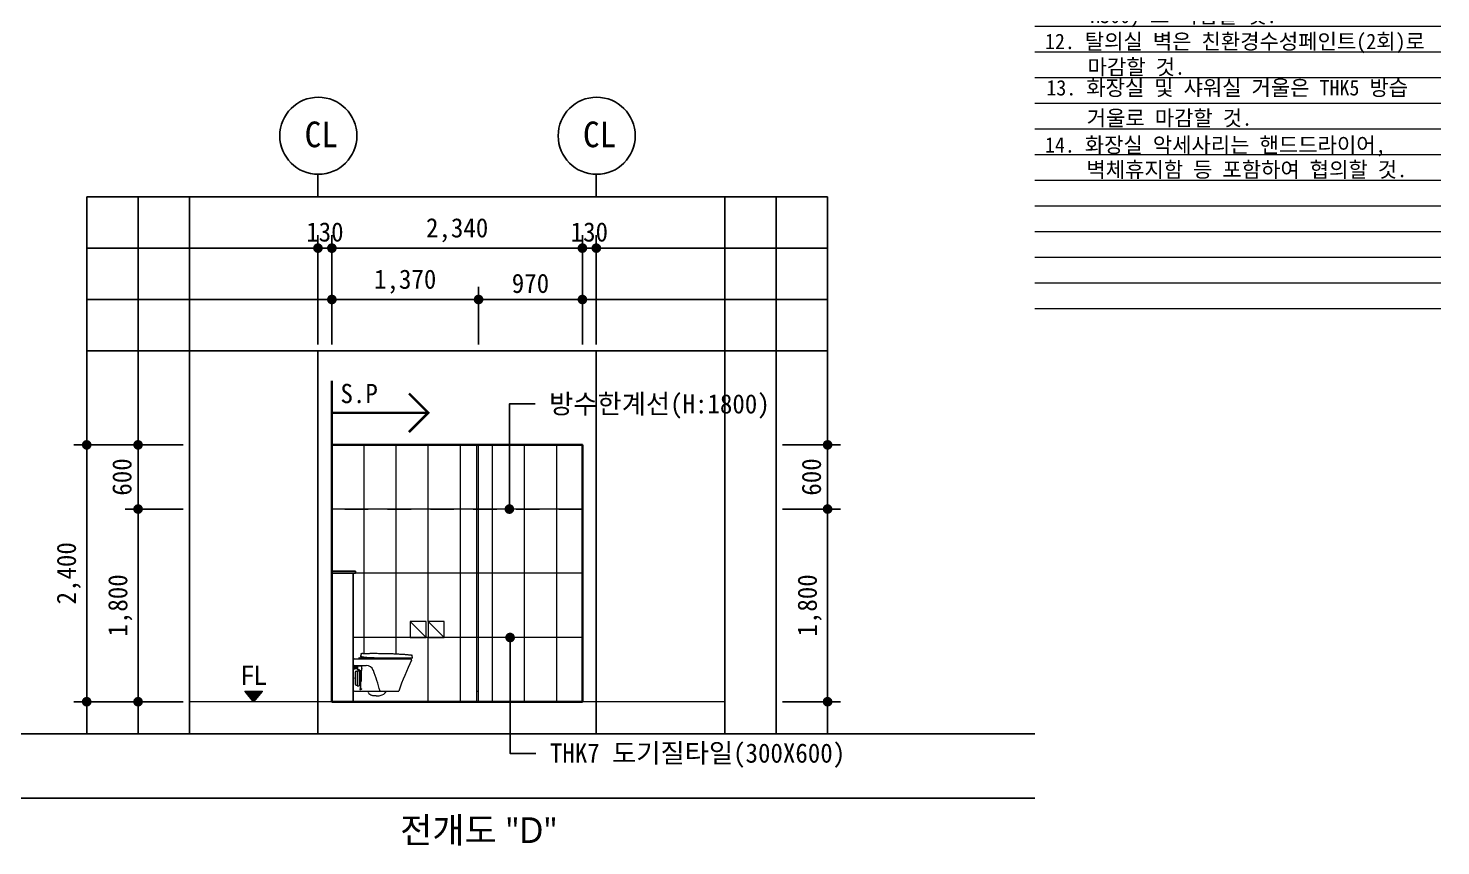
# Model space of a CAD drawing. Header units: millimetres. Extents: x -423835 to -174325, y -1379898 to -1311126.
# Drawn here: x -389151 to -375958, y -1327538 to -1319899 of the extents above; entities that cross this region are included whole.
import ezdxf
from ezdxf.enums import TextEntityAlignment as Align

# ---------------------------------------------------------------- set-up
doc = ezdxf.new("R2010")
doc.units = ezdxf.units.MM
doc.header["$LTSCALE"] = 100
doc.header["$MEASUREMENT"] = 0
doc.header["$PDSIZE"] = -10
doc.linetypes.add('HID', pattern=[2, 1.1, -0.9])
doc.layers.get('0').update_dxf_attribs({"linetype": 'CONTINUOUS'})
doc.layers.get('Defpoints').update_dxf_attribs({"color": 153, "linetype": 'CONTINUOUS'})
for name, color, linetype, lineweight in [('A-AXIS-BUBL', 7, 'CONTINUOUS', 25), ('A-ELEV-LIN1', 2, 'CONTINUOUS', 40), ('A-FLXM-SANI', 6, 'CONTINUOUS', 20), ('A-MKXS-TEXT1', 3, 'CONTINUOUS', 25), ('A-WAXK-PATT', 8, 'CONTINUOUS', 18), ('A-WAXM-CUBI', 6, 'CONTINUOUS', 20), ('A-XXXX-FIN2', 6, 'CONTINUOUS', 20), ('A-XXXX-NOTE', 3, 'CONTINUOUS', 25), ('A-XXXX-SYMB', 7, 'CONTINUOUS', 25), ('A-XXXX-TXT2', 3, 'CONTINUOUS', 25)]:
    doc.layers.add(name, color=color, linetype=linetype, lineweight=lineweight)
for name, color, linetype in [('A-DIMS', 7, 'CONTINUOUS'), ('A-MKXS-LEAD', 7, 'CONTINUOUS'), ('AA-AXIS-LINE-1', 1, 'CONTINUOUS'), ('AA-ELE-2', 3, 'CONTINUOUS'), ('IN-F-PAT', 8, 'CONTINUOUS'), ('IN-TEXT-FIN', 3, 'CONTINUOUS'), ('방수', 7, 'HID')]:
    doc.layers.add(name, color=color, linetype=linetype)
doc.layers.add('A-XXXX-NPLT', color=144, linetype='CONTINUOUS', lineweight=0, plot=False)
doc.styles.add('HY울릉도L', font='')
doc.styles.add('돋움체', font='')
doc.styles.add('맑은 고딕', font='malgun.ttf')
doc.styles.add('맑은고딕', font='malgun.ttf')
doc.styles.add('유형1', font='H2GTRM.TTF', dxfattribs={"width": 0.8, "height": 8})
doc.styles.get('HY울릉도L').set_extended_font_data('HYwulM')
doc.styles.get('돋움체').set_extended_font_data('DotumChe')
doc.dimstyles.new('CDIM', dxfattribs={"dimtxt": 3, "dimasz": 1.5, "dimexe": 2, "dimexo": 1, "dimgap": 1, "dimtad": 1, "dimdec": 0, "dimrnd": 0.5, "dimzin": 0, "dimdsep": 32, "dimlunit": 6, "dimtxsty": 'HY울릉도L', "dimblk1": '_CIDOT', "dimblk2": '_CIDOT', "dimsah": 1, "dimcen": 5.5, "dimclrd": 2, "dimclre": 2, "dimclrt": 7, "dimadec": 0, "dimazin": 0, "dimtfac": 1, "dimtdec": 0, "dimtix": 1, "dimtmove": 2, "dimatfit": 1, "dimldrblk": '_CIDOT', "dimfxl": 1, "dimtolj": 1, "dimtzin": 0, "dimlwd": -1, "dimarcsym": 0})

# ---------------------------------------------------------------- blocks, each defined once
blk = doc.blocks.new('_CIDOT')
at = {"color": 0, "linetype": 'ByBlock'}
blk.add_line((2, 0), (-1, 0), dxfattribs=at)
at = {"color": 0, "linetype": 'ByBlock', "const_width": 0.5}
blk.add_lwpolyline([(-0.25, 0, 1), (0.25, 0, 1)], format="xyb", close=True, dxfattribs=at)
blk = doc.blocks.new('*D21')
at = {"layer": 'A-DIMS', "lineweight": -2, "transparency": 16777216}
for p, q in [((-387705, -1323792), (-388725, -1323792)), ((-387705, -1326192), (-388725, -1326192))]:
    blk.add_line(p, q, dxfattribs=at)
at = {"layer": 'A-DIMS', "transparency": 16777216}
blk.add_line((-388605, -1323882), (-388605, -1326102), dxfattribs=at)
at = {"layer": 'Defpoints', "color": 0, "transparency": 16777216}
for p in [(-387645, -1323792), (-388605, -1326192), (-387645, -1326192)]:
    blk.add_point(p, dxfattribs=at)
at = {"layer": 'A-DIMS', "transparency": 16777216, "xscale": 90, "yscale": 90, "zscale": 90}
for p, rotation in [((-388605, -1323792), 90), ((-388605, -1326192), 270)]:
    blk.add_blockref('_CIDOT', p, dxfattribs=dict(at, rotation=rotation))
at = {"layer": 'A-DIMS', "color": 3, "transparency": 16777216, "insert": (-388772, -1324992), "char_height": 180, "attachment_point": 5, "rotation": 90, "style": '돋움체'}
blk.add_mtext('\\A1;2,400', dxfattribs=at)
blk = doc.blocks.new('*D22')
at = {"layer": 'A-DIMS', "lineweight": -2, "transparency": 16777216}
for p, q in [((-387705, -1324392), (-388245, -1324392)), ((-387705, -1326192), (-388245, -1326192))]:
    blk.add_line(p, q, dxfattribs=at)
at = {"layer": 'A-DIMS', "transparency": 16777216}
blk.add_line((-388125, -1326102), (-388125, -1324482), dxfattribs=at)
at = {"layer": 'Defpoints', "color": 0, "transparency": 16777216}
for p in [(-388125, -1324392), (-387645, -1324392), (-387645, -1326192)]:
    blk.add_point(p, dxfattribs=at)
at = {"layer": 'A-DIMS', "transparency": 16777216, "xscale": 90, "yscale": 90, "zscale": 90}
for p, rotation in [((-388125, -1324392), 90), ((-388125, -1326192), 270)]:
    blk.add_blockref('_CIDOT', p, dxfattribs=dict(at, rotation=rotation))
at = {"layer": 'A-DIMS', "color": 3, "transparency": 16777216, "insert": (-388292, -1325292), "char_height": 180, "attachment_point": 5, "rotation": 90, "style": '돋움체'}
blk.add_mtext('\\A1;1,800', dxfattribs=at)
blk = doc.blocks.new('*D23')
at = {"layer": 'A-DIMS', "lineweight": -2, "transparency": 16777216}
for p, q in [((-387705, -1323792), (-388245, -1323792)), ((-387705, -1324392), (-388245, -1324392))]:
    blk.add_line(p, q, dxfattribs=at)
at = {"layer": 'A-DIMS', "transparency": 16777216}
blk.add_line((-388125, -1324302), (-388125, -1323882), dxfattribs=at)
at = {"layer": 'Defpoints', "color": 0, "transparency": 16777216}
for p in [(-388125, -1323792), (-387645, -1323792), (-387645, -1324392)]:
    blk.add_point(p, dxfattribs=at)
at = {"layer": 'A-DIMS', "transparency": 16777216, "xscale": 90, "yscale": 90, "zscale": 90}
for p, rotation in [((-388125, -1323792), 90), ((-388125, -1324392), 270)]:
    blk.add_blockref('_CIDOT', p, dxfattribs=dict(at, rotation=rotation))
at = {"layer": 'A-DIMS', "color": 3, "transparency": 16777216, "insert": (-388275, -1324092), "char_height": 180, "attachment_point": 5, "rotation": 90, "style": '돋움체'}
blk.add_mtext('\\A1;600', dxfattribs=at)
blk = doc.blocks.new('*D24')
at = {"layer": 'A-DIMS', "lineweight": -2, "transparency": 16777216}
for p, q in [((-382105, -1324392), (-381565, -1324392)), ((-382105, -1326192), (-381565, -1326192))]:
    blk.add_line(p, q, dxfattribs=at)
at = {"layer": 'A-DIMS', "transparency": 16777216}
blk.add_line((-381685, -1326102), (-381685, -1324482), dxfattribs=at)
at = {"layer": 'Defpoints', "color": 0, "transparency": 16777216}
for p in [(-382165, -1324392), (-381685, -1324392), (-382165, -1326192)]:
    blk.add_point(p, dxfattribs=at)
at = {"layer": 'A-DIMS', "transparency": 16777216, "xscale": 90, "yscale": 90, "zscale": 90}
for p, rotation in [((-381685, -1324392), 90), ((-381685, -1326192), 270)]:
    blk.add_blockref('_CIDOT', p, dxfattribs=dict(at, rotation=rotation))
at = {"layer": 'A-DIMS', "color": 3, "transparency": 16777216, "insert": (-381852, -1325292), "char_height": 180, "attachment_point": 5, "rotation": 90, "style": '돋움체'}
blk.add_mtext('\\A1;1,800', dxfattribs=at)
blk = doc.blocks.new('*D25')
at = {"layer": 'A-DIMS', "lineweight": -2, "transparency": 16777216}
for p, q in [((-382105, -1323792), (-381565, -1323792)), ((-382105, -1324392), (-381565, -1324392))]:
    blk.add_line(p, q, dxfattribs=at)
at = {"layer": 'A-DIMS', "transparency": 16777216}
blk.add_line((-381685, -1324302), (-381685, -1323882), dxfattribs=at)
at = {"layer": 'Defpoints', "color": 0, "transparency": 16777216}
for p in [(-382165, -1323792), (-381685, -1323792), (-382165, -1324392)]:
    blk.add_point(p, dxfattribs=at)
at = {"layer": 'A-DIMS', "transparency": 16777216, "xscale": 90, "yscale": 90, "zscale": 90}
for p, rotation in [((-381685, -1323792), 90), ((-381685, -1324392), 270)]:
    blk.add_blockref('_CIDOT', p, dxfattribs=dict(at, rotation=rotation))
at = {"layer": 'A-DIMS', "color": 3, "transparency": 16777216, "insert": (-381835, -1324092), "char_height": 180, "attachment_point": 5, "rotation": 90, "style": '돋움체'}
blk.add_mtext('\\A1;600', dxfattribs=at)
blk = doc.blocks.new('*D26')
at = {"layer": 'A-DIMS', "lineweight": -2, "transparency": 16777216}
for p, q in [((-386315, -1322774), (-386315, -1321834)), ((-383975, -1322854), (-383975, -1321834))]:
    blk.add_line(p, q, dxfattribs=at)
at = {"layer": 'A-DIMS', "transparency": 16777216}
blk.add_line((-386225, -1321954), (-384065, -1321954), dxfattribs=at)
at = {"layer": 'Defpoints', "color": 0, "transparency": 16777216}
for p in [(-383975, -1321954), (-386315, -1322834), (-383975, -1322914)]:
    blk.add_point(p, dxfattribs=at)
at = {"layer": 'A-DIMS', "transparency": 16777216, "xscale": 90, "yscale": 90, "zscale": 90, "rotation": 180}
blk.add_blockref('_CIDOT', (-386315, -1321954), dxfattribs=at)
at = {"layer": 'A-DIMS', "transparency": 16777216, "xscale": 90, "yscale": 90, "zscale": 90}
blk.add_blockref('_CIDOT', (-383975, -1321954), dxfattribs=at)
at = {"layer": 'A-DIMS', "color": 3, "transparency": 16777216, "insert": (-385145, -1321787), "char_height": 180, "attachment_point": 5, "style": '돋움체'}
blk.add_mtext('\\A1;2,340', dxfattribs=at)
blk = doc.blocks.new('*D27')
at = {"layer": 'A-DIMS', "lineweight": -2, "transparency": 16777216}
for p, q in [((-386445, -1322854), (-386445, -1321834)), ((-386315, -1322854), (-386315, -1321834))]:
    blk.add_line(p, q, dxfattribs=at)
at = {"layer": 'A-DIMS', "transparency": 16777216}
for p, q in [((-386535, -1321954), (-386625, -1321954)), ((-386445, -1321954), (-386315, -1321954)), ((-386225, -1321954), (-386135, -1321954))]:
    blk.add_line(p, q, dxfattribs=at)
at = {"layer": 'Defpoints', "color": 0, "transparency": 16777216}
for p in [(-386315, -1321954), (-386445, -1322914), (-386315, -1322914)]:
    blk.add_point(p, dxfattribs=at)
at = {"layer": 'A-DIMS', "transparency": 16777216, "xscale": 90, "yscale": 90, "zscale": 90}
blk.add_blockref('_CIDOT', (-386445, -1321954), dxfattribs=at)
at = {"layer": 'A-DIMS', "transparency": 16777216, "xscale": 90, "yscale": 90, "zscale": 90, "rotation": 180}
blk.add_blockref('_CIDOT', (-386315, -1321954), dxfattribs=at)
at = {"layer": 'A-DIMS', "color": 3, "transparency": 16777216, "insert": (-386380, -1321804), "char_height": 180, "attachment_point": 5, "style": '돋움체'}
blk.add_mtext('\\A1;130', dxfattribs=at)
blk = doc.blocks.new('*D28')
at = {"layer": 'A-DIMS', "lineweight": -2, "transparency": 16777216}
for p, q in [((-383975, -1322854), (-383975, -1321834)), ((-383845, -1322854), (-383845, -1321834))]:
    blk.add_line(p, q, dxfattribs=at)
at = {"layer": 'A-DIMS', "transparency": 16777216}
for p, q in [((-384065, -1321954), (-384155, -1321954)), ((-383975, -1321954), (-383845, -1321954)), ((-383755, -1321954), (-383665, -1321954))]:
    blk.add_line(p, q, dxfattribs=at)
at = {"layer": 'Defpoints', "color": 0, "transparency": 16777216}
for p in [(-383845, -1321954), (-383975, -1322914), (-383845, -1322914)]:
    blk.add_point(p, dxfattribs=at)
at = {"layer": 'A-DIMS', "transparency": 16777216, "xscale": 90, "yscale": 90, "zscale": 90}
blk.add_blockref('_CIDOT', (-383975, -1321954), dxfattribs=at)
at = {"layer": 'A-DIMS', "transparency": 16777216, "xscale": 90, "yscale": 90, "zscale": 90, "rotation": 180}
blk.add_blockref('_CIDOT', (-383845, -1321954), dxfattribs=at)
at = {"layer": 'A-DIMS', "color": 3, "transparency": 16777216, "insert": (-383910, -1321804), "char_height": 180, "attachment_point": 5, "style": '돋움체'}
blk.add_mtext('\\A1;130', dxfattribs=at)
blk = doc.blocks.new('위생기구2')
at = {"layer": 'A-FLXM-SANI'}
for p, q in [((207, 400), (738, 400)), ((252, 407), (252, 400)), ((252, 400), (297, 400)), ((254, 409), (281, 409)), ((270, 425), (270, 426)), ((270, 423), (270, 422)), ((281, 411), (281, 409)), ((281, 409), (294, 409)), ((289, 409), (289, 411)), ((291, 412), (299, 412)), ((297, 400), (297, 407)), ((305, 411), (302, 411)), ((367, 400), (364, 400)), ((684, 400), (680, 400)), ((744, 405), (741, 405)), ((748, 410), (750, 410)), ((752, 411), (749, 432)), ((200, 393), (200, 110)), ((207, 339), (200, 340)), ((200, 340), (320, 340)), ((207, 301), (200, 301)), ((206, 331), (206, 335)), ((206, 311), (206, 329)), ((206, 309), (206, 305)), ((209, 338), (208, 338)), ((208, 336), (208, 338)), ((208, 336), (208, 334)), ((208, 304), (208, 306)), ((208, 304), (208, 303)), ((209, 303), (208, 303)), ((209, 331), (209, 338)), ((209, 337), (209, 303)), ((239, 330), (209, 333)), ((209, 329), (209, 323)), ((209, 323), (209, 317)), ((209, 317), (209, 323)), ((209, 317), (209, 311)), ((209, 307), (239, 310)), ((209, 309), (209, 303)), ((230, 328), (216, 328)), ((216, 326), (216, 328)), ((216, 312), (216, 314)), ((216, 312), (230, 312)), ((218, 277), (218, 163)), ((226, 285), (235, 285)), ((235, 288), (235, 152)), ((237, 290), (253, 290)), ((244, 330), (239, 330)), ((239, 330), (239, 327)), ((239, 327), (239, 313)), ((239, 313), (239, 310)), ((239, 310), (244, 310)), ((244, 297), (244, 335)), ((244, 335), (277, 335)), ((258, 297), (244, 297)), ((255, 288), (255, 152)), ((258, 297), (258, 293)), ((258, 293), (258, 291)), ((258, 291), (279, 291)), ((261, 291), (261, 193)), ((261, 291), (262, 291)), ((262, 291), (279, 291)), ((274, 291), (276, 291)), ((276, 193), (276, 291)), ((277, 335), (277, 328)), ((277, 328), (277, 297)), ((279, 326), (277, 327)), ((277, 313), (279, 315)), ((277, 312), (281, 312)), ((281, 309), (277, 309)), ((279, 297), (277, 297)), ((277, 297), (277, 297)), ((279, 315), (279, 326)), ((279, 291), (279, 297)), ((281, 312), (281, 311)), ((281, 312), (281, 312)), ((281, 311), (281, 309)), ((226, 155), (235, 155)), ((235, 263), (235, 177)), ((237, 150), (253, 150)), ((261, 193), (276, 193)), ((264, 193), (264, 121)), ((272, 121), (272, 193)), ((210, 100), (625, 100)), ((261, 121), (261, 121)), ((261, 121), (261, 116)), ((261, 121), (264, 121)), ((261, 116), (262, 115)), ((268, 115), (262, 115)), ((264, 121), (264, 116)), ((264, 121), (264, 121)), ((265, 121), (264, 121)), ((265, 121), (271, 121)), ((274, 115), (268, 115)), ((271, 121), (272, 121)), ((271, 121), (271, 116)), ((271, 121), (271, 121)), ((272, 121), (271, 121)), ((272, 121), (275, 121)), ((274, 115), (275, 116)), ((275, 121), (276, 121)), ((276, 121), (275, 121)), ((275, 121), (275, 121)), ((276, 116), (275, 116)), ((276, 121), (276, 116)), ((413, 55), (411, 57))]:
    blk.add_line(p, q, dxfattribs=at)
for centre, radius, start, end in [((207, 393), 7, 90, 180), ((254, 407), 2.5, 90, 180), ((285, 426), 15.1, 160.0217, 178.601), ((406, 394), 142, 157.467, 158.0475), ((294, 407), 2.5, 360, 90), ((348, 603), 195, 261.3311, 263.4426), ((430, 412), 10.7, 209.672, 269.0693), ((436, 412), 10.7, 269.4901, 330.8234), ((599, 411), 10.6, 204.0641, 270.1585), ((609, 411), 10.5, 269.9944, 335.5834), ((738, 393), 7, 334.6385, 90), ((207, 337), 2, 0, 83.6598), ((207, 303), 2, 276.3402, 0), ((226, 277), 8, 90, 180), ((237, 288), 2, 90, 180), ((253, 288), 2, 0, 90), ((320, 269), 71, 19.9807, 90), ((-2432, -732), 3000, 16.0982, 19.9807), ((3455, -895), 3000, 154.6385, 160.6304), ((226, 163), 8, 180, 270), ((237, 152), 2, 180, 270), ((253, 152), 2, 270, 0), ((210, 110), 10, 180, 270), ((-24, -60), 392, 22.3191, 24.0258), ((383, 107), 48, 202.3191, 260.4462), ((413, 285), 228, 260.4462, 269.4914), ((413, 285), 230, 270, 279.4889), ((438, 137), 80, 279.4889, 332.4106)]:
    blk.add_arc(centre, radius, start, end, dxfattribs=at)
for centre, major_axis, start_param, end_param in [((292, 320), (297, -12), 1.857424, 1.864448), ((273, 320), (297, 12), 1.788169, 1.798529), ((273, 320), (297, -12), 4.484656, 4.495016)]:
    blk.add_ellipse(centre, major_axis=major_axis, ratio=0.039223, start_param=start_param, end_param=end_param, dxfattribs=at)
at = {"layer": 'A-FLXM-SANI', "extrusion": (0, 0, -1)}
blk.add_ellipse((292, 320), major_axis=(297, 12), ratio=0.039223, start_param=1.857424, end_param=1.864448, dxfattribs=at)
at = {"layer": 'A-FLXM-SANI'}
for points, degree in [([(270, 426), (270, 426)], 1), ([(270, 426), (270, 426), (270, 426), (270, 426)], 3), ([(270, 423), (270, 425)], 1), ([(271, 431), (271, 432)], 1), ([(271, 421), (271, 420)], 1), ([(272, 423), (272, 423)], 1), ([(281, 411), (280, 411), (280, 411), (279, 412)], 3), ([(279, 412), (279, 412)], 1), ([(288, 411), (289, 411)], 1), ([(289, 411), (289, 411)], 1), ([(312, 411), (311, 411)], 1), ([(316, 410), (312, 411)], 1), ([(319, 410), (316, 410)], 1), ([(316, 410), (316, 410)], 1), ([(362, 402), (362, 402)], 1), ([(430, 401), (436, 401)], 1), ([(599, 400), (609, 400)], 1), ([(684, 400), (684, 400)], 1), ([(745, 406), (744, 410)], 1), ([(745, 406), (745, 406)], 1), ([(745, 406), (745, 406)], 1), ([(750, 410), (751, 410)], 1), ([(206, 331), (217, 329), (227, 328), (237, 327)], 3), ([(237, 313), (227, 312), (217, 311), (206, 309)], 3), ([(237, 328), (228, 329), (219, 330), (209, 331)], 3), ([(209, 326), (219, 326), (228, 326), (237, 325)], 3), ([(237, 315), (228, 314), (219, 314), (209, 314)], 3), ([(209, 309), (219, 310), (228, 311), (237, 312)], 3)]:
    blk.add_open_spline(points, degree=degree, dxfattribs=at)
for points, knots in [([(271, 419), (271, 420), (271, 421), (270, 422), (270, 423), (270, 423)], [0, 0, 0, 0, 0.3700529, 0.7019207, 1, 1, 1, 1]), ([(271, 432), (271, 433), (272, 435), (273, 438), (274, 440)], [0.3966766, 0.3966766, 0.3966766, 0.3966766, 0.4995125, 1, 1, 1, 1]), ([(272, 423), (271, 423), (271, 423), (271, 423), (271, 423), (271, 422), (271, 422), (271, 421), (271, 421)], [0, 0, 0, 0, 0.18459, 0.241902, 0.275569, 0.526076, 0.773628, 1, 1, 1, 1]), ([(279, 412), (278, 412), (277, 413), (275, 414), (273, 416), (273, 417), (272, 418), (271, 419), (271, 419)], [0, 0, 0, 0, 0.242171, 0.47985, 0.612089, 0.734275, 0.870447, 1, 1, 1, 1]), ([(272, 423), (272, 423), (273, 423), (274, 423), (275, 423), (276, 422), (278, 422), (279, 422), (280, 422), (282, 421), (283, 421), (284, 421), (286, 420), (289, 420), (293, 419), (297, 418), (301, 418), (306, 417), (311, 417), (316, 416), (320, 416), (323, 415), (324, 415)], [0, 0, 0, 0, 0.038415, 0.080237, 0.115789, 0.152261, 0.201926, 0.239706, 0.271286, 0.296594, 0.32824, 0.357618, 0.384708, 0.465477, 0.537704, 0.603102, 0.664392, 0.747724, 0.826007, 0.891661, 0.946891, 1, 1, 1, 1]), ([(274, 447), (274, 447), (274, 447), (274, 447), (274, 445), (274, 443), (274, 442), (274, 442)], [0, 0, 0, 0, 0.049989, 0.349324, 0.674373, 0.83719, 1, 1, 1, 1]), ([(274, 442), (274, 442), (274, 441), (274, 441), (274, 441), (274, 440), (274, 440), (274, 440)], [0, 0, 0, 0, 0.209175, 0.417993, 0.636294, 0.87499, 1, 1, 1, 1]), ([(274, 442), (274, 442), (274, 441), (274, 441), (274, 441), (274, 440), (274, 440), (274, 440)], [0, 0, 0, 0, 0.209176, 0.417993, 0.636294, 0.87499, 1, 1, 1, 1]), ([(275, 448), (275, 449), (275, 450), (276, 451), (278, 451), (279, 451), (279, 451)], [0, 0, 0, 0, 0.244555, 0.499864, 0.75521, 1, 1, 1, 1]), ([(288, 452), (285, 452), (283, 451), (280, 451), (279, 451)], [0, 0, 0, 0, 0.9020217, 1, 1, 1, 1]), ([(288, 452), (285, 452), (283, 451), (280, 451), (279, 451)], [0, 0, 0, 0, 0.901946, 1, 1, 1, 1]), ([(279, 451), (279, 451), (279, 451), (279, 451), (279, 451)], [0, 0, 0, 0, 0.73967, 1, 1, 1, 1]), ([(297, 417), (297, 417), (297, 417), (296, 416), (295, 414), (293, 413), (291, 412), (288, 411), (285, 411), (283, 411), (281, 411), (281, 411)], [0, 0, 0, 0, 0.008082, 0.1059935, 0.1997479, 0.2883577, 0.4410294, 0.5905053, 0.7354589, 0.8668734, 0.9107547, 0.9107547, 0.9107547, 0.9107547]), ([(288, 452), (293, 452), (305, 452), (326, 452), (347, 452), (365, 453), (380, 453), (396, 453), (414, 453), (435, 452), (457, 452), (479, 452), (500, 451), (521, 451), (542, 450), (561, 450), (579, 449), (597, 448), (614, 447), (631, 446), (645, 445), (659, 445), (672, 444), (684, 443), (695, 442), (705, 441), (716, 440), (726, 438), (735, 437), (742, 436), (745, 436)], [0, 0, 0, 0, 0.031422, 0.082545, 0.135293, 0.167494, 0.200707, 0.235679, 0.273433, 0.320822, 0.369329, 0.417284, 0.463993, 0.510638, 0.557261, 0.596443, 0.635577, 0.675542, 0.716978, 0.749622, 0.781551, 0.812031, 0.84033, 0.866341, 0.890645, 0.913919, 0.936311, 0.958008, 0.979178, 1, 1, 1, 1]), ([(289, 411), (290, 411), (292, 411), (295, 411), (299, 411), (301, 411), (302, 411)], [0, 0, 0, 0, 0.206278, 0.441134, 0.705629, 1, 1, 1, 1]), ([(299, 412), (299, 412), (300, 412), (301, 412), (301, 412), (302, 412), (302, 412)], [0, 0, 0, 0, 0.250658, 0.500976, 0.750737, 1, 1, 1, 1]), ([(302, 412), (302, 412), (302, 412), (304, 412), (307, 412), (309, 412), (310, 412)], [0, 0, 0, 0, 0.250004, 0.499997, 0.749999, 1, 1, 1, 1]), ([(305, 411), (305, 411), (306, 411), (307, 411), (309, 411), (310, 411), (311, 411)], [0, 0, 0, 0, 0.250079, 0.500138, 0.750106, 1, 1, 1, 1]), ([(310, 412), (311, 412), (313, 412), (314, 412), (315, 412)], [0, 0, 0, 0, 0.49988, 1, 1, 1, 1]), ([(315, 412), (317, 412), (320, 411), (324, 411), (330, 410), (335, 409), (342, 409), (348, 408), (356, 408), (364, 407), (372, 407), (381, 407), (386, 406), (389, 406)], [0, 0, 0, 0, 0.083561, 0.167103, 0.250634, 0.334156, 0.41767, 0.501175, 0.601354, 0.701533, 0.801194, 0.900597, 1, 1, 1, 1]), ([(324, 415), (330, 415), (343, 414), (362, 413), (382, 412), (401, 412), (420, 411), (433, 411), (440, 411)], [0, 0, 0, 0, 0.166639, 0.333309, 0.49999, 0.666698, 0.833429, 1, 1, 1, 1]), ([(326, 409), (327, 409), (328, 409), (330, 408), (332, 408), (334, 408), (336, 408), (338, 407), (340, 407), (342, 407), (344, 407), (345, 407), (346, 407), (346, 407)], [0, 0, 0, 0, 0.105908, 0.228731, 0.351693, 0.443407, 0.53485, 0.626107, 0.717264, 0.808407, 0.899623, 0.990998, 1, 1, 1, 1]), ([(346, 407), (347, 407), (349, 406), (352, 406), (355, 406), (357, 406), (359, 406), (360, 406), (361, 406)], [0, 0, 0, 0, 0.1920267, 0.4034846, 0.6148762, 0.7634617, 0.9121372, 0.9982444, 0.9982444, 0.9982444, 0.9982444]), ([(361, 406), (361, 405), (362, 404), (362, 403), (362, 402)], [0.1186763, 0.1186763, 0.1186763, 0.1186763, 0.3484213, 1, 1, 1, 1]), ([(364, 400), (364, 400), (364, 400), (363, 400), (362, 401), (362, 402), (362, 402), (362, 402)], [0, 0, 0, 0, 0.231192, 0.46999, 0.708788, 0.947586, 1, 1, 1, 1]), ([(367, 400), (367, 400), (367, 400), (367, 400), (368, 400), (368, 400), (369, 400), (370, 400), (372, 400), (374, 400), (376, 400), (378, 400), (380, 400), (383, 400), (387, 400), (390, 400), (394, 400), (398, 400), (401, 400), (404, 400), (407, 400), (411, 400), (414, 400), (418, 400), (423, 400), (428, 400), (434, 400), (439, 400), (444, 400), (449, 400), (455, 400), (460, 400), (465, 400), (471, 400), (476, 400), (480, 400), (485, 400), (489, 400), (494, 400), (499, 400), (504, 400), (509, 400), (515, 400), (522, 400), (528, 400), (536, 400), (543, 400), (550, 400), (557, 400), (563, 400), (568, 400), (572, 400), (574, 400), (577, 400), (580, 400), (582, 400), (585, 400), (589, 400), (593, 400), (596, 400), (600, 400), (604, 400), (607, 400), (610, 400), (613, 400), (615, 400), (618, 400), (620, 400), (623, 400), (625, 400), (627, 400), (629, 400), (632, 400), (634, 400), (637, 400), (639, 400), (641, 400), (644, 400), (646, 400), (649, 400), (652, 400), (656, 400), (659, 400), (662, 400), (666, 400), (669, 400), (673, 400), (677, 400), (679, 400), (680, 400), (680, 400)], [0, 0, 0, 0, 0.012089, 0.024116, 0.026051, 0.036104, 0.049863, 0.065328, 0.080531, 0.09562, 0.106896, 0.118072, 0.130338, 0.144211, 0.158112, 0.173251, 0.188207, 0.200196, 0.212267, 0.221979, 0.231642, 0.241271, 0.250882, 0.262343, 0.273834, 0.289419, 0.305026, 0.318404, 0.33193, 0.344754, 0.357135, 0.369495, 0.385134, 0.397339, 0.409419, 0.420897, 0.432432, 0.443891, 0.453188, 0.466301, 0.479073, 0.491508, 0.506414, 0.522181, 0.539302, 0.556839, 0.575914, 0.594306, 0.610335, 0.625857, 0.641355, 0.64801, 0.654678, 0.661359, 0.668053, 0.674761, 0.681483, 0.692078, 0.702712, 0.711487, 0.722177, 0.732078, 0.740677, 0.749938, 0.754266, 0.760854, 0.769511, 0.775051, 0.781745, 0.789142, 0.794591, 0.800012, 0.805403, 0.814281, 0.823152, 0.827773, 0.832468, 0.840518, 0.848239, 0.856895, 0.866126, 0.876264, 0.886387, 0.897461, 0.909206, 0.926483, 0.944867, 0.965006, 0.985213, 1, 1, 1, 1]), ([(389, 406), (396, 406), (411, 406), (433, 406), (455, 406), (477, 406), (498, 406), (518, 406), (536, 406), (554, 406), (572, 406), (590, 406), (607, 406), (624, 406), (641, 406), (656, 406), (669, 406), (680, 406), (691, 406), (701, 406), (709, 406), (716, 406), (723, 406), (729, 406), (734, 406), (737, 406), (740, 406), (742, 406), (744, 406), (744, 406), (744, 406)], [0, 0, 0, 0, 0.051865, 0.103733, 0.155604, 0.207472, 0.259335, 0.302554, 0.345771, 0.388987, 0.432199, 0.475409, 0.518616, 0.561824, 0.605037, 0.648246, 0.680648, 0.713047, 0.745441, 0.777833, 0.803748, 0.829666, 0.85558, 0.881487, 0.907389, 0.928974, 0.950558, 0.972143, 0.993731, 1, 1, 1, 1]), ([(440, 411), (448, 411), (465, 411), (490, 411), (515, 411), (537, 411), (556, 411), (573, 411), (589, 411), (605, 411), (620, 411), (635, 411), (650, 411), (665, 411), (678, 411), (689, 411), (699, 411), (708, 411), (716, 411), (724, 411), (731, 411), (738, 411), (743, 411), (746, 411), (749, 411), (750, 411), (751, 411), (751, 411), (751, 411)], [0, 0, 0, 0, 0.063054, 0.126074, 0.189081, 0.252091, 0.294096, 0.336093, 0.378096, 0.420088, 0.462061, 0.50406, 0.546075, 0.588059, 0.630048, 0.661552, 0.693034, 0.724499, 0.75598, 0.787482, 0.818954, 0.850394, 0.881849, 0.907022, 0.932224, 0.957471, 0.982735, 1, 1, 1, 1]), ([(686, 402), (686, 402), (686, 401), (686, 401), (685, 400), (685, 400), (684, 400), (684, 400)], [0, 0, 0, 0, 0.056582, 0.308885, 0.561194, 0.813503, 1, 1, 1, 1]), ([(686, 402), (687, 402), (687, 404), (688, 405), (688, 405)], [0, 0, 0, 0, 0.5547107, 0.9107582, 0.9107582, 0.9107582, 0.9107582]), ([(741, 405), (741, 405), (740, 405), (739, 405), (737, 405), (734, 405), (731, 405), (727, 405), (722, 405), (716, 405), (709, 405), (702, 405), (696, 405), (691, 405), (689, 405), (688, 405), (688, 405)], [0, 0, 0, 0, 0.0746564, 0.1537644, 0.2301422, 0.3037144, 0.3778616, 0.4556533, 0.5383175, 0.6360709, 0.7358126, 0.8305941, 0.9192424, 0.9582061, 0.9956664, 0.9984674, 0.9984674, 0.9984674, 0.9984674]), ([(744, 410), (745, 410), (746, 410), (747, 410), (748, 410), (748, 410), (748, 410)], [0.0072079, 0.0072079, 0.0072079, 0.0072079, 0.1517469, 0.508275, 0.8751516, 1, 1, 1, 1]), ([(744, 405), (744, 405), (744, 405), (744, 405), (745, 405), (745, 405), (745, 405), (745, 406), (745, 406), (745, 406), (745, 406)], [0, 0, 0, 0, 0.142409, 0.280934, 0.412564, 0.535139, 0.657714, 0.789333, 0.927864, 1, 1, 1, 1]), ([(744, 406), (744, 406), (745, 406), (745, 406), (745, 406)], [0, 0, 0, 0, 0.743125, 1, 1, 1, 1]), ([(749, 432), (749, 432), (749, 433), (748, 435), (746, 436), (745, 436), (745, 436)], [0, 0, 0, 0, 0.2431724, 0.5000025, 0.7568309, 1, 1, 1, 1]), ([(745, 406), (745, 406), (745, 406), (745, 406), (745, 406)], [0, 0, 0, 0, 0.500517, 1, 1, 1, 1]), ([(751, 410), (751, 410), (751, 410), (751, 410), (751, 410), (751, 410), (751, 410), (751, 411), (752, 411), (752, 411), (752, 411)], [0, 0, 0, 0, 0.132215, 0.261358, 0.384642, 0.500011, 0.615367, 0.738646, 0.867792, 1, 1, 1, 1]), ([(239, 327), (239, 327), (239, 327), (239, 327), (239, 327), (239, 328), (239, 328), (239, 328), (239, 328), (239, 328), (238, 328), (238, 328), (238, 328), (238, 328), (238, 328), (237, 328)], [0, 0, 0, 0, 0.125, 0.125, 0.25, 0.25, 0.5, 0.5, 0.625, 0.625, 0.75, 0.75, 0.875, 0.875, 1, 1, 1, 1]), ([(237, 325), (238, 325), (238, 325), (238, 326), (238, 326), (238, 326), (239, 326), (239, 326), (239, 326), (239, 326), (239, 326), (239, 326), (239, 327), (239, 327), (239, 327), (239, 327)], [0, 0, 0, 0, 0.125, 0.125, 0.25, 0.25, 0.375, 0.375, 0.5, 0.5, 0.75, 0.75, 0.875, 0.875, 1, 1, 1, 1]), ([(237, 327), (238, 327), (238, 327), (239, 327), (239, 327), (239, 326), (239, 326)], [0, 0, 0, 0, 0.2764339, 0.5529257, 0.8310133, 1, 1, 1, 1]), ([(239, 313), (239, 313), (239, 313), (239, 313), (239, 314), (239, 314), (239, 314), (239, 314), (239, 314), (239, 314), (238, 314), (238, 314), (238, 315), (238, 315), (238, 315), (237, 315)], [0, 0, 0, 0, 0.125, 0.125, 0.25, 0.25, 0.5, 0.5, 0.625, 0.625, 0.75, 0.75, 0.875, 0.875, 1, 1, 1, 1]), ([(239, 314), (239, 314), (239, 313), (239, 313), (238, 313), (238, 313), (238, 313), (237, 313)], [0, 0, 0, 0, 0.022463, 0.309103, 0.597859, 0.8837, 1, 1, 1, 1]), ([(237, 312), (238, 312), (238, 312), (238, 312), (238, 312), (238, 312), (239, 312), (239, 312), (239, 312), (239, 312), (239, 312), (239, 313), (239, 313), (239, 313), (239, 313), (239, 313)], [0, 0, 0, 0, 0.125, 0.125, 0.25, 0.25, 0.375, 0.375, 0.5, 0.5, 0.75, 0.75, 0.875, 0.875, 1, 1, 1, 1]), ([(261, 116), (261, 116), (262, 115), (262, 115), (263, 116), (264, 116), (264, 116)], [0, 0, 0, 0, 0.2646023, 0.5349423, 0.7653402, 1, 1, 1, 1]), ([(264, 121), (264, 121), (264, 121), (264, 121), (265, 121)], [0, 0, 0, 0, 0.509657, 1, 1, 1, 1]), ([(264, 116), (264, 116), (265, 116), (267, 115), (269, 115), (270, 116), (271, 116), (271, 116)], [0, 0, 0, 0, 0.1943243, 0.390582, 0.6431889, 0.902621, 1, 1, 1, 1]), ([(271, 116), (272, 116), (273, 115), (274, 115), (275, 116), (275, 116), (276, 116)], [0, 0, 0, 0, 0.264602, 0.534942, 0.76534, 1, 1, 1, 1])]:
    blk.add_open_spline(points, degree=3, knots=knots, dxfattribs=at)
blk.add_point((751, 411), dxfattribs=at)
at = {"layer": 'Defpoints'}
for p, q in [((207, 220), (193, 220)), ((200, 213), (200, 227))]:
    blk.add_line(p, q, dxfattribs=at)
at = {"layer": 'Defpoints', "insert": (211, 210), "char_height": 1.88, "attachment_point": 5, "style": '유형1'}
blk.add_mtext_dynamic_manual_height_columns('\\A1;TOTO CW-822NJ', width=45.58, gutter_width=6.25, heights=[0], dxfattribs=at)
blk = doc.blocks.new('*D235')
at = {"layer": 'A-DIMS', "lineweight": -2, "transparency": 16777216}
for p, q in [((-386315, -1322854), (-386315, -1322314)), ((-384945, -1322854), (-384945, -1322314))]:
    blk.add_line(p, q, dxfattribs=at)
at = {"layer": 'A-DIMS', "transparency": 16777216}
blk.add_line((-386225, -1322434), (-385035, -1322434), dxfattribs=at)
at = {"layer": 'Defpoints', "color": 0, "transparency": 16777216}
for p in [(-384945, -1322434), (-386315, -1322914), (-384945, -1322914)]:
    blk.add_point(p, dxfattribs=at)
at = {"layer": 'A-DIMS', "transparency": 16777216, "xscale": 90, "yscale": 90, "zscale": 90, "rotation": 180}
blk.add_blockref('_CIDOT', (-386315, -1322434), dxfattribs=at)
at = {"layer": 'A-DIMS', "transparency": 16777216, "xscale": 90, "yscale": 90, "zscale": 90}
blk.add_blockref('_CIDOT', (-384945, -1322434), dxfattribs=at)
at = {"layer": 'A-DIMS', "color": 3, "transparency": 16777216, "insert": (-385630, -1322267), "char_height": 180, "attachment_point": 5, "style": '돋움체'}
blk.add_mtext('\\A1;1,370', dxfattribs=at)
blk = doc.blocks.new('*D236')
at = {"layer": 'A-DIMS', "lineweight": -2, "transparency": 16777216}
for p, q in [((-384945, -1322854), (-384945, -1322314)), ((-383975, -1322854), (-383975, -1322314))]:
    blk.add_line(p, q, dxfattribs=at)
at = {"layer": 'A-DIMS', "transparency": 16777216}
blk.add_line((-384855, -1322434), (-384065, -1322434), dxfattribs=at)
at = {"layer": 'Defpoints', "color": 0, "transparency": 16777216}
for p in [(-383975, -1322434), (-384945, -1322914), (-383975, -1322914)]:
    blk.add_point(p, dxfattribs=at)
at = {"layer": 'A-DIMS', "transparency": 16777216, "xscale": 90, "yscale": 90, "zscale": 90, "rotation": 180}
blk.add_blockref('_CIDOT', (-384945, -1322434), dxfattribs=at)
at = {"layer": 'A-DIMS', "transparency": 16777216, "xscale": 90, "yscale": 90, "zscale": 90}
blk.add_blockref('_CIDOT', (-383975, -1322434), dxfattribs=at)
at = {"layer": 'A-DIMS', "color": 3, "transparency": 16777216, "insert": (-384460, -1322284), "char_height": 180, "attachment_point": 5, "style": '돋움체'}
blk.add_mtext('\\A1;970', dxfattribs=at)
blk = doc.blocks.new('note-toilet')
at = {"layer": 'A-XXXX-NPLT'}
for p, q in [((0, -480), (3793, -480)), ((0, -720), (3793, -720)), ((0, -960), (3793, -960)), ((0, -1200), (3793, -1200)), ((0, -1440), (3793, -1440)), ((0, -1680), (3793, -1680)), ((0, -1920), (3793, -1920)), ((0, -2160), (3793, -2160)), ((0, -2400), (3793, -2400)), ((0, -2640), (3793, -2640)), ((0, -2880), (3793, -2880)), ((0, -3120), (3793, -3120)), ((0, -3360), (3793, -3360)), ((0, -3600), (3793, -3600)), ((0, -3840), (3793, -3840)), ((0, -4080), (3793, -4080)), ((0, -4320), (3793, -4320)), ((0, -4560), (3793, -4560)), ((0, -4800), (3793, -4800)), ((0, -5040), (3793, -5040)), ((0, -5280), (3793, -5280)), ((0, -5520), (3793, -5520)), ((0, -5760), (3793, -5760)), ((0, -6000), (3793, -6000)), ((0, -6240), (3793, -6240)), ((0, -6480), (3793, -6480)), ((0, -6720), (3793, -6720)), ((0, -6960), (3793, -6960)), ((0, -7200), (3793, -7200)), ((0, -7440), (3793, -7440)), ((0, -7680), (3793, -7680))]:
    blk.add_line(p, q, dxfattribs=at)
at = {"layer": 'A-XXXX-NOTE', "style": '돋움체'}
for s, p in [('1. 방수 한계선 H=1800임.', (200, -626)), ('2. 샤워실 방수 높이 천정면까지', (200, -866)), ('   (H=1800)', (200, -1106)), ('3. FD 방향으로 확실히 구배 줄 것', (200, -1344)), ('4. 시공도 작성하여 감독관 승인을 득한', (200, -1582)), ('후 시공할 것.', (413, -1819)), ('5. 방수 관련 사항은 방수일반사항 및  ', (193, -2062)), ('   방수 계획도 참조.', (193, -2296)), ('6. 단열 관련 사항은 단열계획도 참조.', (193, -2549)), ('7. 큐비클 칸막이는 샘플 제시하여 ', (193, -2782)), ('   감독관의 승인을 득한 후 시공할 것.', (193, -3016)), ('8. 소변기 칸막이는 큐비클 칸막이 적용. ', (193, -3262)), ('9. 샤워실 칸막이는 THK8 불투명 강화', (193, -3496)), ('유리 적용.', (480, -3736)), ('10. 화장실 및 샤워실 벽은 THK7 자기질', (96, -3983)), ('벽타일(W300 x H600)로 마감할 것.', (482, -4226)), ('11. 화장실 및 샤워실 바닥은 THK10 ', (96, -4471)), ('자기질바닥타일 <논슬립(W300 x H300', (513, -4700)), ('H300)>로 마감할 것.', (519, -4941)), ('12. 탈의실 벽은 친환경수성페인트(2회)로', (96, -5184)), ('     마감할 것.', (29, -5423)), ('13. 화장실 및 샤워실 거울은 THK5 방습', (109, -5617)), ('거울로 마감할 것.', (486, -5900)), ('14. 화장실 악세사리는 핸드드라이어,', (96, -6151)), ('벽체휴지함 등 포함하여 협의할 것.', (483, -6381))]:
    blk.add_text(s, height=144, dxfattribs=at).set_placement(p, align=Align.MIDDLE_LEFT)

msp = doc.modelspace()

# ---------------------------------------------------------------- hatches: boundary and pattern name
at = {"layer": 'A-XXXX-SYMB'}
msp.add_hatch(color=256, dxfattribs=at).paths.add_polyline_path([(-387045.5, -1326192.1), (-387126, -1326096.1), (-386964.9, -1326096.1)])

# ---------------------------------------------------------------- linework, layer by layer
at = {"color": 3, "ltscale": 2}
msp.add_line((-423835.4, -1327092.1), (-379750.4, -1327092.1), dxfattribs=at)
at = {"layer": 'A-AXIS-BUBL', "ltscale": 0.2}
for p, q in [((-386445, -1321474.3), (-386445, -1321264.3)), ((-383845, -1321474.3), (-383845, -1321264.3))]:
    msp.add_line(p, q, dxfattribs=at)
for centre in [(-386441.5, -1320904.3), (-383841.5, -1320904.3)]:
    msp.add_circle(centre, 360, dxfattribs=at)
at = {"layer": 'A-ELEV-LIN1'}
msp.add_lwpolyline([(-386315, -1323792.1), (-383975, -1323792.1), (-383975, -1326192.1), (-386315, -1326192.1)], close=True, dxfattribs=at)
at = {"layer": 'A-FLXM-SANI'}
for p, q in [((-385435, -1325592.1), (-385585, -1325442.1)), ((-385265, -1325592.1), (-385415, -1325442.1))]:
    msp.add_line(p, q, dxfattribs=at)
for points in [[(-385435, -1325592.1), (-385435, -1325442.1), (-385585, -1325442.1), (-385585, -1325592.1)], [(-385265, -1325592.1), (-385265, -1325442.1), (-385415, -1325442.1), (-385415, -1325592.1)]]:
    msp.add_lwpolyline(points, close=True, dxfattribs=at)
at = {"layer": 'A-MKXS-LEAD'}
for points in [[(-384416.9, -1323408.8), (-384656.9, -1323408.8), (-384656.9, -1324392.1)], [(-384410.1, -1326675.3), (-384650.1, -1326675.3), (-384650.1, -1325592.1)]]:
    msp.add_lwpolyline(points, dxfattribs=at)
at = {"layer": 'A-MKXS-LEAD', "const_width": 45}
for points in [[(-384679.4, -1324392.1, 1), (-384634.4, -1324392.1, 1)], [(-384672.6, -1325592.1, -1), (-384627.6, -1325592.1, -1)]]:
    msp.add_lwpolyline(points, format="xyb", close=True, dxfattribs=at)
at = {"layer": 'A-WAXK-PATT'}
for p, q in [((-386015, -1323792.1), (-386015, -1325740.3)), ((-385715, -1325744.1), (-385715, -1323792.1)), ((-385415, -1325442.1), (-385415, -1323792.1)), ((-385115, -1326192.1), (-385115, -1323792.1)), ((-384945, -1326192.1), (-384945, -1323792.1)), ((-384815, -1326192.1), (-384815, -1323792.1)), ((-384515, -1326192.1), (-384515, -1323792.1)), ((-384215, -1326192.1), (-384215, -1323792.1)), ((-383975, -1324392.1), (-386315, -1324392.1)), ((-383975, -1324992.1), (-386095, -1324992.1)), ((-383975, -1325592.1), (-386115, -1325592.1)), ((-385415, -1326192.1), (-385415, -1325592.1))]:
    msp.add_line(p, q, dxfattribs=at)
at = {"layer": 'A-WAXM-CUBI'}
msp.add_line((-384965, -1326092.1), (-384945, -1326092.1), dxfattribs=at)
msp.add_lwpolyline([(-384965, -1323792.1), (-384965, -1326192.1), (-384945, -1326192.1), (-384945, -1323792.1)], dxfattribs=at)
at = {"layer": 'A-XXXX-FIN2'}
msp.add_line((-382645, -1326192.1), (-387645, -1326192.1), dxfattribs=at)
at = {"layer": 'A-XXXX-SYMB'}
msp.add_lwpolyline([(-387045.5, -1326192.1), (-387126, -1326096.1), (-386964.9, -1326096.1), (-387045.5, -1326192.1)], dxfattribs=at)
at = {"layer": 'AA-AXIS-LINE-1'}
for p, q in [((-386445, -1322914.3), (-386445, -1326492.1)), ((-383845, -1322914.3), (-383845, -1326492.1))]:
    msp.add_line(p, q, dxfattribs=at)
at = {"layer": 'AA-ELE-2'}
msp.add_line((-386115, -1324992.1), (-386115, -1326192.1), dxfattribs=at)
msp.add_lwpolyline([(-386315, -1324972.1), (-386095, -1324972.1), (-386095, -1324992.1), (-386315, -1324992.1)], close=True, dxfattribs=at)
at = {"layer": 'Defpoints'}
for p, q in [((-388605, -1326492.1), (-388605, -1321474.3)), ((-388605, -1321474.3), (-381685, -1321474.3)), ((-388125, -1326492.1), (-388125, -1321474.3)), ((-387645, -1326492.1), (-387645, -1321474.3)), ((-382645, -1321474.3), (-382645, -1326492.1)), ((-382165, -1321474.3), (-382165, -1326492.1)), ((-381685, -1321474.3), (-381685, -1326492.1)), ((-388605, -1321954.3), (-381685, -1321954.3)), ((-388605, -1322434.3), (-381685, -1322434.3)), ((-388605, -1322914.3), (-381685, -1322914.3)), ((-379750.4, -1326492.1), (-401792.9, -1326492.1))]:
    msp.add_line(p, q, dxfattribs=at)
at = {"layer": 'IN-F-PAT', "color": 2, "const_width": 22.5}
for points in [[(-386315, -1323792.1), (-386315, -1323192.1)], [(-385595, -1323312.1), (-385415, -1323492.1), (-385595, -1323672.1)], [(-386315, -1323492.1), (-385415, -1323492.1)]]:
    msp.add_lwpolyline(points, dxfattribs=at)
at = {"layer": '방수', "color": 2, "ltscale": 2}
msp.add_line((-383975, -1324392.1), (-386315, -1324392.1), dxfattribs=at)

# ---------------------------------------------------------------- block references
msp.add_blockref('note-toilet', (-379750.4, -1314838.6))
at = {"layer": 'A-FLXM-SANI'}
msp.add_blockref('위생기구2', (-386315, -1326192.1), dxfattribs=at)

# ---------------------------------------------------------------- texts
at = {"layer": 'A-MKXS-TEXT1', "style": '돋움체'}
for s, p in [('방수한계선(H:1800)', (-384285.2, -1323408.8)), ('THK7 도기질타일(300X600)', (-384278.4, -1326671.5))]:
    msp.add_text(s, height=180, dxfattribs=at).set_placement(p, align=Align.MIDDLE_LEFT)
at = {"layer": 'A-MKXS-TEXT1', "style": '맑은고딕'}
msp.add_text('FL', height=180, dxfattribs=at).set_placement((-387045.5, -1326034.2), align=Align.CENTER)
at = {"layer": 'A-XXXX-TXT2', "ltscale": 0.2, "style": '돋움체'}
for p in [(-386414.3, -1320891.1), (-383814.3, -1320891.1)]:
    msp.add_text('CL', height=240, dxfattribs=at).set_placement(p, align=Align.MIDDLE)
at = {"layer": 'A-XXXX-TXT2', "style": '맑은 고딕'}
msp.add_text('전개도 "D"', height=240, dxfattribs=at).set_placement((-384943.9, -1327392.1), align=Align.MIDDLE_CENTER)
at = {"layer": 'IN-TEXT-FIN', "color": 2, "style": '돋움체'}
msp.add_text('S.P', height=180, dxfattribs=at).set_placement((-385885.7, -1323312.1), align=Align.MIDDLE_RIGHT)

# ---------------------------------------------------------------- dimensions: what is measured, and where the dimension line sits
at = {"layer": 'A-DIMS'}
for base, p1, p2, angle, picture, middle in [((-386315, -1321954.3), (-386445, -1322914.3), (-386315, -1322914.3), 180, '*D27', (-386380, -1321804.2)), ((-383975, -1321954.3), (-386315, -1322834.3), (-383975, -1322914.3), 180, '*D26', (-385145, -1321787.2)), ((-383845, -1321954.3), (-383975, -1322914.3), (-383845, -1322914.3), 180, '*D28', (-383910, -1321804.2)), ((-384945, -1322434.3), (-386315, -1322914.3), (-384945, -1322914.3), 180, '*D235', (-385630, -1322267.2)), ((-383975, -1322434.3), (-384945, -1322914.3), (-383975, -1322914.3), 180, '*D236', (-384460, -1322284.2)), ((-388605, -1326192.1), (-387645, -1323792.1), (-387645, -1326192.1), 90, '*D21', (-388772.1, -1324992.1)), ((-388125, -1323792.1), (-387645, -1324392.1), (-387645, -1323792.1), 90, '*D23', (-388275.1, -1324092.1)), ((-381685, -1323792.1), (-382165, -1324392.1), (-382165, -1323792.1), 90, '*D25', (-381835.1, -1324092.1)), ((-388125, -1324392.1), (-387645, -1326192.1), (-387645, -1324392.1), 90, '*D22', (-388292.1, -1325292.1)), ((-381685, -1324392.1), (-382165, -1326192.1), (-382165, -1324392.1), 90, '*D24', (-381852.1, -1325292.1))]:
    dim = msp.add_linear_dim(base=base, p1=p1, p2=p2, angle=angle, dimstyle='CDIM', override={"dimscale": 60, "dimtxsty": '돋움체', "dimclrd": 256, "dimclre": 256, "dimclrt": 3}, dxfattribs=at)
    dim.commit()
    dim.dimension.update_dxf_attribs({"geometry": picture, "text_midpoint": middle})

doc.saveas('drawing.dxf')
